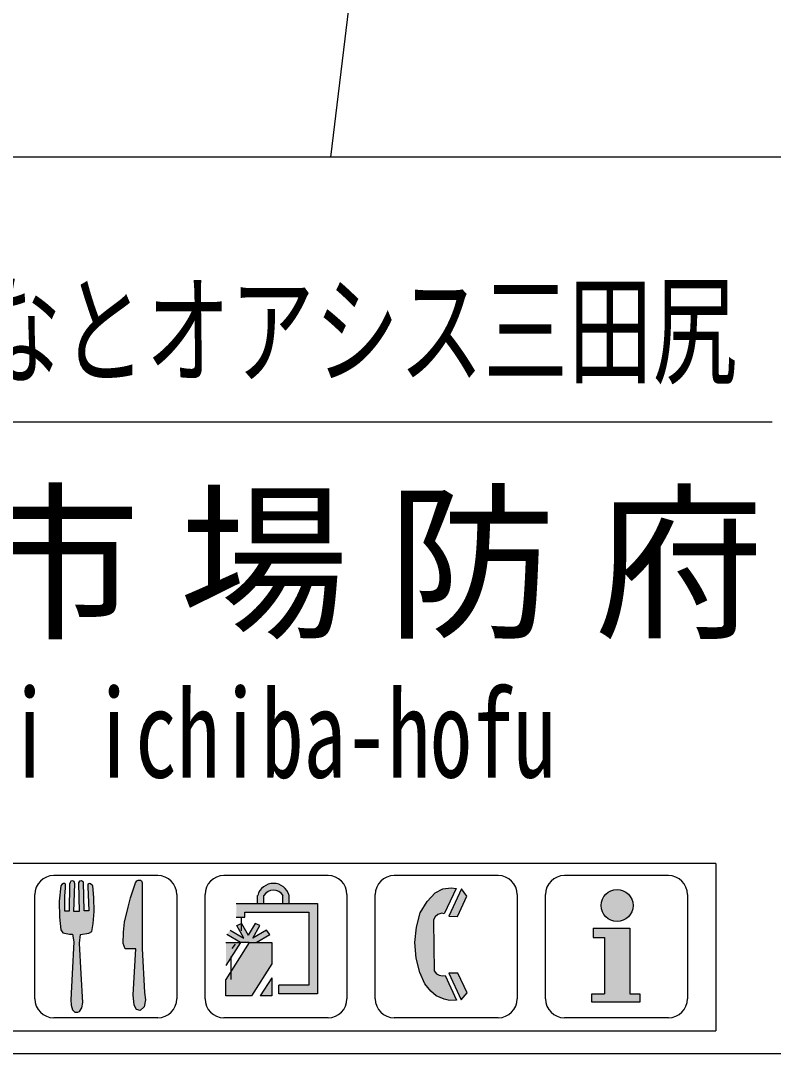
# Model space of a CAD drawing. Units: millimetres, scale not verified. Extents: x 40000 to 680000, y 20000 to 380000.
# Drawn here: x 277568 to 293163, y 219425 to 240819 of the extents above; entities that cross this region are included whole.
import ezdxf
from ezdxf.enums import TextEntityAlignment as Align

# ---------------------------------------------------------------- set-up
doc = ezdxf.new("R2010")
doc.units = ezdxf.units.MM
doc.header["$LTSCALE"] = 1000
doc.layers.add('M-STR-STRC', color=7, linetype='Continuous', lineweight=25)
doc.styles.add('ＭＳ ゴシック', font='')
doc.styles.get('ＭＳ ゴシック').set_extended_font_data('MS Gothic')

msp = doc.modelspace()

# ---------------------------------------------------------------- hatches: boundary and pattern name
at = {"layer": 'M-STR-STRC'}
for points in [[(278583, 221894), (278444, 221925), (278403, 221981), (278374, 222247), (278364, 222578), (278398, 222893), (278420, 222922), (278457, 222944), (278479, 222946), (278496, 222927), (278496, 222854), (278483, 222678), (278481, 222371), (278571, 222371), (278581, 222932), (278591, 222966), (278605, 222995), (278647, 223002), (278678, 222988), (278688, 222937), (278671, 222366), (278781, 222366), (278766, 222958), (278788, 222995), (278829, 223002), (278868, 222968), (278885, 222374), (278978, 222374), (278963, 222880), (278963, 222929), (278990, 222946), (279017, 222939), (279061, 222893), (279083, 222654), (279093, 222366), (279073, 222118), (279041, 221947), (278980, 221913), (278807, 221886), (278790, 221709), (278820, 221070), (278854, 220478), (278837, 220371), (278786, 220293), (278754, 220276), (278688, 220276), (278644, 220325), (278613, 220425), (278608, 220537), (278634, 221070), (278669, 221735), (278644, 221894)], [(279696, 221933), (279691, 221704), (279735, 221587), (279957, 221587), (279901, 220639), (279920, 220425), (279969, 220330), (280047, 220310), (280127, 220386), (280152, 220532), (280137, 220688), (280088, 221594), (280088, 222944), (280084, 222965), (280081, 222981), (280069, 223000), (280054, 223010), (280034, 223015), (280004, 223016), (279975, 223002), (279947, 222956), (279845, 222649), (279794, 222452), (279720, 222142)], [(282478, 222527), (282478, 222698, -0.75602), (283133, 222698), (283133, 222527), (283003, 222527), (283003, 222698, 0.52777), (282608, 222698), (282608, 222527)], [(286601, 220524), (286454, 220519), (286341, 220547), (286178, 220614), (286064, 220710), (285939, 220868), (285838, 221102), (285766, 221399), (285736, 221719), (285768, 222042), (285844, 222334), (285993, 222574), (286157, 222748), (286317, 222833), (286486, 222856), (286589, 222841), (286345, 222315), (286292, 222326), (286210, 222300), (286155, 222252), (286120, 222193), (286119, 222156), (286133, 221132), (286184, 221074), (286236, 221047), (286309, 221029), (286366, 221038)], [(286622, 222262), (286439, 222268), (286699, 222830), (286814, 222678)], [(290098, 222207, -1), (289752, 222770, -1)], [(283721, 222527), (282034, 222527), (282034, 222247), (282214, 222247), (282214, 222347), (283541, 222347), (283541, 220838), (282916, 220838), (282916, 220658), (283721, 220658)], [(282121, 221721), (281843, 221886), (281908, 221976), (282191, 221810), (282044, 222072), (282145, 222117), (282285, 221870), (282426, 222117), (282527, 222072), (282380, 221810), (282663, 221976), (282728, 221886), (282449, 221721), (282305, 221721)], [(289431, 222021), (290190, 222021), (290190, 220659), (290394, 220659), (290394, 220485), (289404, 220485), (289404, 220659), (289661, 220659), (289661, 221823), (289431, 221823)], [(281821, 220954), (282305, 221721), (282772, 221721), (282772, 221282), (282351, 220614), (281821, 220614)], [(281821, 221245), (282121, 221721), (281821, 221721)], [(286438, 221088), (286629, 221088), (286822, 220676), (286695, 220536)], [(282772, 220991), (282772, 220614), (282534, 220614)]]:
    msp.add_hatch(color=256, dxfattribs=at).paths.add_polyline_path(points)

# ---------------------------------------------------------------- linework, layer by layer
for p, q in [((289222, 281448), (283986, 237990)), ((302121, 237990), (265851, 237990)), ((268138, 232507), (293138, 232507)), ((291969, 223358), (266695, 223358)), ((291969, 223358), (291969, 219889)), ((280410, 223108), (278254, 223108)), ((278457, 222944), (278420, 222922)), ((278479, 222946), (278457, 222944)), ((278496, 222927), (278479, 222946)), ((278496, 222854), (278496, 222927)), ((278581, 222932), (278571, 222371)), ((278591, 222966), (278581, 222932)), ((278605, 222995), (278591, 222966)), ((278647, 223002), (278605, 222995)), ((278678, 222988), (278647, 223002)), ((278671, 222366), (278688, 222937)), ((278688, 222937), (278678, 222988)), ((278788, 222995), (278766, 222958)), ((278766, 222958), (278781, 222366)), ((278829, 223002), (278788, 222995)), ((278868, 222968), (278829, 223002)), ((278885, 222374), (278868, 222968)), ((278990, 222946), (278963, 222929)), ((278963, 222929), (278963, 222880)), ((279017, 222939), (278990, 222946)), ((279061, 222893), (279017, 222939)), ((279845, 222649), (279947, 222956)), ((279947, 222956), (279975, 223002)), ((279975, 223002), (280004, 223016)), ((280004, 223016), (280034, 223015)), ((280034, 223015), (280054, 223010)), ((280054, 223010), (280069, 223000)), ((280069, 223000), (280081, 222981)), ((280081, 222981), (280084, 222965)), ((280084, 222965), (280088, 222944)), ((280088, 222944), (280088, 221594)), ((283937, 223108), (281781, 223108)), ((287463, 223108), (285307, 223108)), ((290990, 223108), (288834, 223108)), ((277862, 220555), (277862, 222716)), ((278398, 222893), (278364, 222578)), ((278420, 222922), (278398, 222893)), ((278483, 222678), (278496, 222854)), ((278963, 222880), (278978, 222374)), ((279083, 222654), (279061, 222893)), ((280802, 222716), (280802, 220555)), ((281389, 220555), (281389, 222716)), ((284329, 222716), (284329, 220555)), ((284915, 220555), (284915, 222716)), ((285993, 222574), (286157, 222748)), ((286157, 222748), (286317, 222833)), ((286317, 222833), (286486, 222856)), ((286589, 222841), (286345, 222315)), ((286699, 222830), (286439, 222268)), ((286486, 222856), (286589, 222841)), ((286814, 222678), (286699, 222830)), ((287855, 222716), (287855, 220555)), ((288442, 220555), (288442, 222716)), ((291382, 222716), (291382, 220555)), ((278364, 222578), (278374, 222247)), ((278481, 222371), (278483, 222678)), ((279093, 222366), (279083, 222654)), ((279794, 222452), (279845, 222649)), ((282034, 222527), (283721, 222527)), ((282478, 222527), (282478, 222698)), ((282608, 222527), (282608, 222698)), ((283003, 222527), (283003, 222698)), ((283133, 222527), (283133, 222698)), ((283721, 222527), (283721, 220658)), ((285844, 222334), (285993, 222574)), ((286622, 222262), (286814, 222678)), ((278571, 222371), (278481, 222371)), ((278781, 222366), (278671, 222366)), ((278978, 222374), (278885, 222374)), ((279073, 222118), (279093, 222366)), ((279720, 222142), (279794, 222452)), ((282214, 222347), (283541, 222347)), ((282214, 222247), (282214, 222347)), ((283541, 222347), (283541, 220838)), ((285768, 222042), (285844, 222334)), ((286210, 222300), (286155, 222252)), ((286292, 222326), (286210, 222300)), ((286345, 222315), (286292, 222326)), ((278374, 222247), (278403, 221981)), ((279041, 221947), (279073, 222118)), ((279696, 221933), (279720, 222142)), ((282034, 222247), (282214, 222247)), ((282044, 222072), (282145, 222117)), ((282191, 221810), (282044, 222072)), ((282144, 221960), (282144, 222240)), ((282145, 222117), (282285, 221870)), ((282426, 222117), (282285, 221870)), ((282380, 221810), (282527, 222072)), ((282527, 222072), (282426, 222117)), ((286120, 222193), (286119, 222156)), ((286119, 222156), (286133, 221132)), ((286155, 222252), (286120, 222193)), ((286439, 222268), (286622, 222262)), ((278403, 221981), (278444, 221925)), ((278444, 221925), (278583, 221894)), ((278583, 221894), (278644, 221894)), ((278644, 221894), (278669, 221735)), ((278790, 221709), (278807, 221886)), ((278807, 221886), (278980, 221913)), ((278980, 221913), (279041, 221947)), ((279691, 221704), (279696, 221933)), ((282121, 221721), (281843, 221886)), ((281908, 221976), (282191, 221810)), ((282663, 221976), (282380, 221810)), ((282449, 221721), (282728, 221886)), ((282728, 221886), (282663, 221976)), ((285736, 221719), (285768, 222042)), ((289431, 222021), (289431, 221823)), ((289431, 222021), (290190, 222021)), ((290190, 222021), (290190, 220659)), ((278669, 221735), (278634, 221070)), ((278820, 221070), (278790, 221709)), ((279735, 221587), (279691, 221704)), ((282121, 221721), (281821, 221245)), ((281821, 221721), (282121, 221721)), ((282305, 221721), (281821, 220954)), ((281953, 221599), (282017, 221689)), ((282305, 221721), (282121, 221721)), ((282305, 221721), (282772, 221721)), ((282772, 221721), (282772, 221282)), ((285766, 221399), (285736, 221719)), ((289431, 221823), (289661, 221823)), ((289661, 221823), (289661, 220659)), ((279957, 221587), (279735, 221587)), ((279901, 220639), (279957, 221587)), ((280088, 221594), (280137, 220688)), ((281930, 220958), (281930, 221434)), ((282772, 221282), (282351, 220614)), ((285838, 221102), (285766, 221399)), ((278634, 221070), (278608, 220537)), ((278854, 220478), (278820, 221070)), ((285939, 220868), (285838, 221102)), ((286133, 221132), (286184, 221074)), ((286184, 221074), (286236, 221047)), ((286236, 221047), (286309, 221029)), ((286309, 221029), (286366, 221038)), ((286366, 221038), (286601, 220524)), ((286438, 221088), (286695, 220536)), ((286629, 221088), (286438, 221088)), ((286822, 220676), (286629, 221088)), ((281821, 220614), (281821, 220954)), ((282772, 220991), (282534, 220614)), ((282772, 220991), (282772, 220614)), ((283541, 220838), (282916, 220838)), ((282916, 220658), (282916, 220838)), ((286064, 220710), (285939, 220868)), ((279920, 220425), (279901, 220639)), ((280137, 220688), (280152, 220532)), ((282351, 220614), (281821, 220614)), ((282772, 220614), (282534, 220614)), ((283721, 220658), (282916, 220658)), ((286178, 220614), (286064, 220710)), ((286341, 220547), (286178, 220614)), ((286695, 220536), (286822, 220676)), ((289404, 220659), (289661, 220659)), ((289404, 220485), (289404, 220658)), ((290190, 220659), (290394, 220659)), ((290394, 220659), (290394, 220485)), ((278608, 220537), (278613, 220425)), ((278613, 220425), (278644, 220325)), ((278786, 220293), (278837, 220371)), ((278837, 220371), (278854, 220478)), ((279969, 220330), (279920, 220425)), ((280127, 220386), (280047, 220310)), ((280152, 220532), (280127, 220386)), ((286454, 220519), (286341, 220547)), ((286601, 220524), (286454, 220519)), ((290394, 220485), (289404, 220485)), ((280410, 220163), (278254, 220163)), ((278644, 220325), (278688, 220276)), ((278688, 220276), (278754, 220276)), ((278754, 220276), (278786, 220293)), ((280047, 220310), (279969, 220330)), ((283937, 220163), (281781, 220163)), ((287463, 220163), (285307, 220163)), ((290990, 220163), (288834, 220163)), ((266695, 219889), (291969, 219889)), ((265851, 219425), (302121, 219425))]:
    msp.add_line(p, q, dxfattribs=at)
msp.add_circle((289925, 222488), 330, dxfattribs=at)
for centre, radius, start, end in [((278254, 222716), 392, 90, 180), ((280410, 222716), 392, 0, 90), ((281781, 222716), 392, 90, 180), ((282806, 222605), 340, 15.8202, 164.1798), ((283937, 222716), 392, 0, 90), ((285307, 222716), 392, 90, 180), ((287463, 222716), 392, 0, 90), ((288834, 222716), 392, 90, 180), ((290990, 222716), 392, 0, 90), ((282806, 222563), 240, 34.3522, 145.6479), ((278254, 220555), 392, 180, 270), ((280410, 220555), 392, 270, 0), ((281781, 220555), 392, 180, 270), ((283937, 220555), 392, 270, 0), ((285307, 220555), 392, 180, 270), ((287463, 220555), 392, 270, 0), ((288834, 220555), 392, 180, 270), ((290990, 220555), 392, 270, 0)]:
    msp.add_arc(centre, radius, start, end, dxfattribs=at)

# ---------------------------------------------------------------- texts
at = {"layer": 'M-STR-STRC', "style": 'ＭＳ ゴシック', "width": 0.7}
msp.add_text('道の駅・みなとオアシス三田尻', height=1833, dxfattribs=at).set_placement((267907, 232935), align=Align.BOTTOM_LEFT)
msp.add_text('Shiosai ichiba-hofu ', height=1833, dxfattribs=at).set_placement((280811, 224588), align=Align.BOTTOM_CENTER)
at = {"layer": 'M-STR-STRC', "insert": (267938, 228000), "char_height": 2566, "attachment_point": 7, "style": 'ＭＳ ゴシック'}
msp.add_mtext('\\T1.23;潮彩市場防府', dxfattribs=at)

doc.saveas('drawing.dxf')
